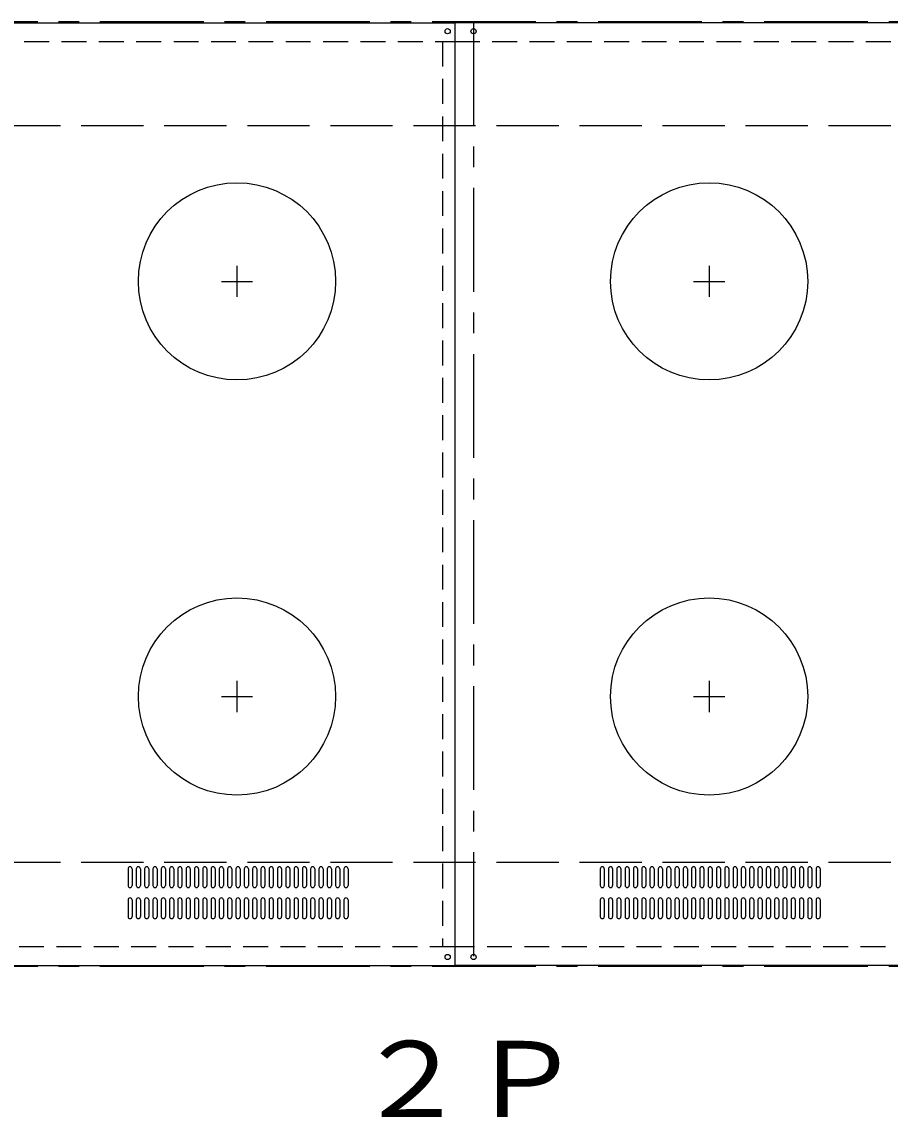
# Model space of a CAD drawing. Units: millimetres, scale not verified. Extents: x -3416 to 4046, y -2178 to 2260.
# Drawn here: x -1943 to -1106, y 1103 to 2159 of the extents above; entities that cross this region are included whole.
import ezdxf
from ezdxf.enums import TextEntityAlignment as Align

# ---------------------------------------------------------------- set-up
doc = ezdxf.new("R2010")
doc.units = ezdxf.units.MM
doc.header["$LTSCALE"] = 20
for name, pattern in [('CHAIN1', [8, 5, -1, 1, -1]), ('DASHED1', [1.8, 1.2, -0.6]), ('DASHED3', [4, 3, -1])]:
    doc.linetypes.add(name, pattern=pattern)
doc.layers.add('0-0', color=7, linetype='Continuous')
doc.styles.add('ＭＳ ゴシック', font='')
doc.styles.get('ＭＳ ゴシック').set_extended_font_data('MS Gothic')

msp = doc.modelspace()

# ---------------------------------------------------------------- linework, layer by layer
at = {"layer": '0-0', "color": 4, "linetype": 'CHAIN1'}
for p, q in [((312.47, 2158.6), (-3327.53, 2158.6)), ((-1507.53, 2158.6), (-1507.53, 1248.6)), ((312.47, 1248.6), (-3327.53, 1248.6))]:
    msp.add_line(p, q, dxfattribs=at)
at = {"layer": '0-0'}
for p, q in [((-3321.53, 2157.6), (-1525.53, 2157.6)), ((-1525.53, 2157.6), (-1525.53, 1249.6)), ((306.47, 2157.6), (-1525.53, 2157.6)), ((-1840.53, 1342.6), (-1840.53, 1326.6)), ((-1836.53, 1342.6), (-1836.53, 1326.6)), ((-1832.53, 1342.6), (-1832.53, 1326.6)), ((-1828.53, 1342.6), (-1828.53, 1326.6)), ((-1824.53, 1342.6), (-1824.53, 1326.6)), ((-1820.53, 1342.6), (-1820.53, 1326.6)), ((-1816.53, 1342.6), (-1816.53, 1326.6)), ((-1812.53, 1342.6), (-1812.53, 1326.6)), ((-1808.53, 1342.6), (-1808.53, 1326.6)), ((-1804.53, 1342.6), (-1804.53, 1326.6)), ((-1800.53, 1342.6), (-1800.53, 1326.6)), ((-1796.53, 1342.6), (-1796.53, 1326.6)), ((-1792.53, 1342.6), (-1792.53, 1326.6)), ((-1788.53, 1342.6), (-1788.53, 1326.6)), ((-1784.53, 1342.6), (-1784.53, 1326.6)), ((-1780.53, 1342.6), (-1780.53, 1326.6)), ((-1776.53, 1342.6), (-1776.53, 1326.6)), ((-1772.53, 1342.6), (-1772.53, 1326.6)), ((-1768.53, 1342.6), (-1768.53, 1326.6)), ((-1764.53, 1342.6), (-1764.53, 1326.6)), ((-1760.53, 1342.6), (-1760.53, 1326.6)), ((-1756.53, 1342.6), (-1756.53, 1326.6)), ((-1752.53, 1342.6), (-1752.53, 1326.6)), ((-1748.53, 1342.6), (-1748.53, 1326.6)), ((-1744.53, 1342.6), (-1744.53, 1326.6)), ((-1740.53, 1342.6), (-1740.53, 1326.6)), ((-1736.53, 1342.6), (-1736.53, 1326.6)), ((-1732.53, 1342.6), (-1732.53, 1326.6)), ((-1728.53, 1342.6), (-1728.53, 1326.6)), ((-1724.53, 1342.6), (-1724.53, 1326.6)), ((-1720.53, 1342.6), (-1720.53, 1326.6)), ((-1716.53, 1342.6), (-1716.53, 1326.6)), ((-1712.53, 1342.6), (-1712.53, 1326.6)), ((-1708.53, 1342.6), (-1708.53, 1326.6)), ((-1704.53, 1342.6), (-1704.53, 1326.6)), ((-1700.53, 1342.6), (-1700.53, 1326.6)), ((-1696.53, 1342.6), (-1696.53, 1326.6)), ((-1692.53, 1342.6), (-1692.53, 1326.6)), ((-1688.53, 1342.6), (-1688.53, 1326.6)), ((-1684.53, 1342.6), (-1684.53, 1326.6)), ((-1680.53, 1342.6), (-1680.53, 1326.6)), ((-1676.53, 1342.6), (-1676.53, 1326.6)), ((-1672.53, 1342.6), (-1672.53, 1326.6)), ((-1668.53, 1342.6), (-1668.53, 1326.6)), ((-1664.53, 1342.6), (-1664.53, 1326.6)), ((-1660.53, 1342.6), (-1660.53, 1326.6)), ((-1656.53, 1342.6), (-1656.53, 1326.6)), ((-1652.53, 1342.6), (-1652.53, 1326.6)), ((-1648.53, 1342.6), (-1648.53, 1326.6)), ((-1644.53, 1342.6), (-1644.53, 1326.6)), ((-1640.53, 1342.6), (-1640.53, 1326.6)), ((-1636.53, 1342.6), (-1636.53, 1326.6)), ((-1632.53, 1342.6), (-1632.53, 1326.6)), ((-1628.53, 1342.6), (-1628.53, 1326.6)), ((-1385.53, 1342.6), (-1385.53, 1326.6)), ((-1381.53, 1342.6), (-1381.53, 1326.6)), ((-1377.53, 1342.6), (-1377.53, 1326.6)), ((-1373.53, 1342.6), (-1373.53, 1326.6)), ((-1369.53, 1342.6), (-1369.53, 1326.6)), ((-1365.53, 1342.6), (-1365.53, 1326.6)), ((-1361.53, 1342.6), (-1361.53, 1326.6)), ((-1357.53, 1342.6), (-1357.53, 1326.6)), ((-1353.53, 1342.6), (-1353.53, 1326.6)), ((-1349.53, 1342.6), (-1349.53, 1326.6)), ((-1345.53, 1342.6), (-1345.53, 1326.6)), ((-1341.53, 1342.6), (-1341.53, 1326.6)), ((-1337.53, 1342.6), (-1337.53, 1326.6)), ((-1333.53, 1342.6), (-1333.53, 1326.6)), ((-1329.53, 1342.6), (-1329.53, 1326.6)), ((-1325.53, 1342.6), (-1325.53, 1326.6)), ((-1321.53, 1342.6), (-1321.53, 1326.6)), ((-1317.53, 1342.6), (-1317.53, 1326.6)), ((-1313.53, 1342.6), (-1313.53, 1326.6)), ((-1309.53, 1342.6), (-1309.53, 1326.6)), ((-1305.53, 1342.6), (-1305.53, 1326.6)), ((-1301.53, 1342.6), (-1301.53, 1326.6)), ((-1297.53, 1342.6), (-1297.53, 1326.6)), ((-1293.53, 1342.6), (-1293.53, 1326.6)), ((-1289.53, 1342.6), (-1289.53, 1326.6)), ((-1285.53, 1342.6), (-1285.53, 1326.6)), ((-1281.53, 1342.6), (-1281.53, 1326.6)), ((-1277.53, 1342.6), (-1277.53, 1326.6)), ((-1273.53, 1342.6), (-1273.53, 1326.6)), ((-1269.53, 1342.6), (-1269.53, 1326.6)), ((-1265.53, 1342.6), (-1265.53, 1326.6)), ((-1261.53, 1342.6), (-1261.53, 1326.6)), ((-1257.53, 1342.6), (-1257.53, 1326.6)), ((-1253.53, 1342.6), (-1253.53, 1326.6)), ((-1249.53, 1342.6), (-1249.53, 1326.6)), ((-1245.53, 1342.6), (-1245.53, 1326.6)), ((-1241.53, 1342.6), (-1241.53, 1326.6)), ((-1237.53, 1342.6), (-1237.53, 1326.6)), ((-1233.53, 1342.6), (-1233.53, 1326.6)), ((-1229.53, 1342.6), (-1229.53, 1326.6)), ((-1225.53, 1342.6), (-1225.53, 1326.6)), ((-1221.53, 1342.6), (-1221.53, 1326.6)), ((-1217.53, 1342.6), (-1217.53, 1326.6)), ((-1213.53, 1342.6), (-1213.53, 1326.6)), ((-1209.53, 1342.6), (-1209.53, 1326.6)), ((-1205.53, 1342.6), (-1205.53, 1326.6)), ((-1201.53, 1342.6), (-1201.53, 1326.6)), ((-1197.53, 1342.6), (-1197.53, 1326.6)), ((-1193.53, 1342.6), (-1193.53, 1326.6)), ((-1189.53, 1342.6), (-1189.53, 1326.6)), ((-1185.53, 1342.6), (-1185.53, 1326.6)), ((-1181.53, 1342.6), (-1181.53, 1326.6)), ((-1177.53, 1342.6), (-1177.53, 1326.6)), ((-1173.53, 1342.6), (-1173.53, 1326.6)), ((-1840.53, 1312.6), (-1840.53, 1296.6)), ((-1836.53, 1312.6), (-1836.53, 1296.6)), ((-1832.53, 1312.6), (-1832.53, 1296.6)), ((-1828.53, 1312.6), (-1828.53, 1296.6)), ((-1824.53, 1312.6), (-1824.53, 1296.6)), ((-1820.53, 1312.6), (-1820.53, 1296.6)), ((-1816.53, 1312.6), (-1816.53, 1296.6)), ((-1812.53, 1312.6), (-1812.53, 1296.6)), ((-1808.53, 1312.6), (-1808.53, 1296.6)), ((-1804.53, 1312.6), (-1804.53, 1296.6)), ((-1800.53, 1312.6), (-1800.53, 1296.6)), ((-1796.53, 1312.6), (-1796.53, 1296.6)), ((-1792.53, 1312.6), (-1792.53, 1296.6)), ((-1788.53, 1312.6), (-1788.53, 1296.6)), ((-1784.53, 1312.6), (-1784.53, 1296.6)), ((-1780.53, 1312.6), (-1780.53, 1296.6)), ((-1776.53, 1312.6), (-1776.53, 1296.6)), ((-1772.53, 1312.6), (-1772.53, 1296.6)), ((-1768.53, 1312.6), (-1768.53, 1296.6)), ((-1764.53, 1312.6), (-1764.53, 1296.6)), ((-1760.53, 1312.6), (-1760.53, 1296.6)), ((-1756.53, 1312.6), (-1756.53, 1296.6)), ((-1752.53, 1312.6), (-1752.53, 1296.6)), ((-1748.53, 1312.6), (-1748.53, 1296.6)), ((-1744.53, 1312.6), (-1744.53, 1296.6)), ((-1740.53, 1312.6), (-1740.53, 1296.6)), ((-1736.53, 1312.6), (-1736.53, 1296.6)), ((-1732.53, 1312.6), (-1732.53, 1296.6)), ((-1728.53, 1312.6), (-1728.53, 1296.6)), ((-1724.53, 1312.6), (-1724.53, 1296.6)), ((-1720.53, 1312.6), (-1720.53, 1296.6)), ((-1716.53, 1312.6), (-1716.53, 1296.6)), ((-1712.53, 1312.6), (-1712.53, 1296.6)), ((-1708.53, 1312.6), (-1708.53, 1296.6)), ((-1704.53, 1312.6), (-1704.53, 1296.6)), ((-1700.53, 1312.6), (-1700.53, 1296.6)), ((-1696.53, 1312.6), (-1696.53, 1296.6)), ((-1692.53, 1312.6), (-1692.53, 1296.6)), ((-1688.53, 1312.6), (-1688.53, 1296.6)), ((-1684.53, 1312.6), (-1684.53, 1296.6)), ((-1680.53, 1312.6), (-1680.53, 1296.6)), ((-1676.53, 1312.6), (-1676.53, 1296.6)), ((-1672.53, 1312.6), (-1672.53, 1296.6)), ((-1668.53, 1312.6), (-1668.53, 1296.6)), ((-1664.53, 1312.6), (-1664.53, 1296.6)), ((-1660.53, 1312.6), (-1660.53, 1296.6)), ((-1656.53, 1312.6), (-1656.53, 1296.6)), ((-1652.53, 1312.6), (-1652.53, 1296.6)), ((-1648.53, 1312.6), (-1648.53, 1296.6)), ((-1644.53, 1312.6), (-1644.53, 1296.6)), ((-1640.53, 1312.6), (-1640.53, 1296.6)), ((-1636.53, 1312.6), (-1636.53, 1296.6)), ((-1632.53, 1312.6), (-1632.53, 1296.6)), ((-1628.53, 1312.6), (-1628.53, 1296.6)), ((-1385.53, 1312.6), (-1385.53, 1296.6)), ((-1381.53, 1312.6), (-1381.53, 1296.6)), ((-1377.53, 1312.6), (-1377.53, 1296.6)), ((-1373.53, 1312.6), (-1373.53, 1296.6)), ((-1369.53, 1312.6), (-1369.53, 1296.6)), ((-1365.53, 1312.6), (-1365.53, 1296.6)), ((-1361.53, 1312.6), (-1361.53, 1296.6)), ((-1357.53, 1312.6), (-1357.53, 1296.6)), ((-1353.53, 1312.6), (-1353.53, 1296.6)), ((-1349.53, 1312.6), (-1349.53, 1296.6)), ((-1345.53, 1312.6), (-1345.53, 1296.6)), ((-1341.53, 1312.6), (-1341.53, 1296.6)), ((-1337.53, 1312.6), (-1337.53, 1296.6)), ((-1333.53, 1312.6), (-1333.53, 1296.6)), ((-1329.53, 1312.6), (-1329.53, 1296.6)), ((-1325.53, 1312.6), (-1325.53, 1296.6)), ((-1321.53, 1312.6), (-1321.53, 1296.6)), ((-1317.53, 1312.6), (-1317.53, 1296.6)), ((-1313.53, 1312.6), (-1313.53, 1296.6)), ((-1309.53, 1312.6), (-1309.53, 1296.6)), ((-1305.53, 1312.6), (-1305.53, 1296.6)), ((-1301.53, 1312.6), (-1301.53, 1296.6)), ((-1297.53, 1312.6), (-1297.53, 1296.6)), ((-1293.53, 1312.6), (-1293.53, 1296.6)), ((-1289.53, 1312.6), (-1289.53, 1296.6)), ((-1285.53, 1312.6), (-1285.53, 1296.6)), ((-1281.53, 1312.6), (-1281.53, 1296.6)), ((-1277.53, 1312.6), (-1277.53, 1296.6)), ((-1273.53, 1312.6), (-1273.53, 1296.6)), ((-1269.53, 1312.6), (-1269.53, 1296.6)), ((-1265.53, 1312.6), (-1265.53, 1296.6)), ((-1261.53, 1312.6), (-1261.53, 1296.6)), ((-1257.53, 1312.6), (-1257.53, 1296.6)), ((-1253.53, 1312.6), (-1253.53, 1296.6)), ((-1249.53, 1312.6), (-1249.53, 1296.6)), ((-1245.53, 1312.6), (-1245.53, 1296.6)), ((-1241.53, 1312.6), (-1241.53, 1296.6)), ((-1237.53, 1312.6), (-1237.53, 1296.6)), ((-1233.53, 1312.6), (-1233.53, 1296.6)), ((-1229.53, 1312.6), (-1229.53, 1296.6)), ((-1225.53, 1312.6), (-1225.53, 1296.6)), ((-1221.53, 1312.6), (-1221.53, 1296.6)), ((-1217.53, 1312.6), (-1217.53, 1296.6)), ((-1213.53, 1312.6), (-1213.53, 1296.6)), ((-1209.53, 1312.6), (-1209.53, 1296.6)), ((-1205.53, 1312.6), (-1205.53, 1296.6)), ((-1201.53, 1312.6), (-1201.53, 1296.6)), ((-1197.53, 1312.6), (-1197.53, 1296.6)), ((-1193.53, 1312.6), (-1193.53, 1296.6)), ((-1189.53, 1312.6), (-1189.53, 1296.6)), ((-1185.53, 1312.6), (-1185.53, 1296.6)), ((-1181.53, 1312.6), (-1181.53, 1296.6)), ((-1177.53, 1312.6), (-1177.53, 1296.6)), ((-1173.53, 1312.6), (-1173.53, 1296.6)), ((-3321.53, 1249.6), (-1525.53, 1249.6)), ((306.47, 1249.6), (-1525.53, 1249.6))]:
    msp.add_line(p, q, dxfattribs=at)
at = {"layer": '0-0', "linetype": 'DASHED1'}
for p, q in [((-3308.53, 2139.6), (-1525.53, 2139.6)), ((-1537.53, 2139.6), (-1537.53, 1267.6)), ((-1525.53, 2139.6), (293.47, 2139.6)), ((-1525.53, 1267.6), (-3308.53, 1267.6)), ((293.47, 1267.6), (-1525.53, 1267.6))]:
    msp.add_line(p, q, dxfattribs=at)
at = {"layer": '0-0', "linetype": 'DASHED3'}
for p, q in [((-625.53, 2058.6), (-2425.53, 2058.6)), ((-625.53, 1348.6), (-2425.53, 1348.6))]:
    msp.add_line(p, q, dxfattribs=at)
at = {"layer": '0-0', "linetype": 'CHAIN1'}
for p, q in [((-1735.53, 1923.6), (-1735.53, 1893.6)), ((-1280.53, 1923.6), (-1280.53, 1893.6)), ((-1750.53, 1908.6), (-1720.53, 1908.6)), ((-1295.53, 1908.6), (-1265.53, 1908.6)), ((-1735.53, 1523.6), (-1735.53, 1493.6)), ((-1280.53, 1523.6), (-1280.53, 1493.6)), ((-1750.53, 1508.6), (-1720.53, 1508.6)), ((-1295.53, 1508.6), (-1265.53, 1508.6))]:
    msp.add_line(p, q, dxfattribs=at)
at = {"layer": '0-0'}
for centre, radius in [((-1532.53, 2149.6), 2.5), ((-1507.53, 2149.6), 2.5), ((-1735.53, 1908.6), 95), ((-1280.53, 1908.6), 95), ((-1735.53, 1508.6), 95), ((-1280.53, 1508.6), 95), ((-1532.53, 1257.6), 2.5), ((-1507.53, 1257.6), 2.5)]:
    msp.add_circle(centre, radius, dxfattribs=at)
for centre, start, end in [((-1838.53, 1342.6), 0, 180), ((-1830.53, 1342.6), 0, 180), ((-1822.53, 1342.6), 0, 180), ((-1814.53, 1342.6), 0, 180), ((-1806.53, 1342.6), 0, 180), ((-1798.53, 1342.6), 0, 180), ((-1790.53, 1342.6), 0, 180), ((-1782.53, 1342.6), 0, 180), ((-1774.53, 1342.6), 0, 180), ((-1766.53, 1342.6), 0, 180), ((-1758.53, 1342.6), 0, 180), ((-1750.53, 1342.6), 0, 180), ((-1742.53, 1342.6), 0, 180), ((-1734.53, 1342.6), 0, 180), ((-1726.53, 1342.6), 0, 180), ((-1718.53, 1342.6), 0, 180), ((-1710.53, 1342.6), 0, 180), ((-1702.53, 1342.6), 0, 180), ((-1694.53, 1342.6), 0, 180), ((-1686.53, 1342.6), 0, 180), ((-1678.53, 1342.6), 0, 180), ((-1670.53, 1342.6), 0, 180), ((-1662.53, 1342.6), 0, 180), ((-1654.53, 1342.6), 0, 180), ((-1646.53, 1342.6), 0, 180), ((-1638.53, 1342.6), 0, 180), ((-1630.53, 1342.6), 0, 180), ((-1383.53, 1342.6), 0, 180), ((-1375.53, 1342.6), 0, 180), ((-1367.53, 1342.6), 0, 180), ((-1359.53, 1342.6), 0, 180), ((-1351.53, 1342.6), 0, 180), ((-1343.53, 1342.6), 0, 180), ((-1335.53, 1342.6), 0, 180), ((-1327.53, 1342.6), 0, 180), ((-1319.53, 1342.6), 0, 180), ((-1311.53, 1342.6), 0, 180), ((-1303.53, 1342.6), 0, 180), ((-1295.53, 1342.6), 0, 180), ((-1287.53, 1342.6), 0, 180), ((-1279.53, 1342.6), 0, 180), ((-1271.53, 1342.6), 0, 180), ((-1263.53, 1342.6), 0, 180), ((-1255.53, 1342.6), 0, 180), ((-1247.53, 1342.6), 0, 180), ((-1239.53, 1342.6), 0, 180), ((-1231.53, 1342.6), 0, 180), ((-1223.53, 1342.6), 0, 180), ((-1215.53, 1342.6), 0, 180), ((-1207.53, 1342.6), 0, 180), ((-1199.53, 1342.6), 0, 180), ((-1191.53, 1342.6), 0, 180), ((-1183.53, 1342.6), 0, 180), ((-1175.53, 1342.6), 0, 180), ((-1838.53, 1326.6), 180, 0), ((-1830.53, 1326.6), 180, 0), ((-1822.53, 1326.6), 180, 0), ((-1814.53, 1326.6), 180, 0), ((-1806.53, 1326.6), 180, 0), ((-1798.53, 1326.6), 180, 0), ((-1790.53, 1326.6), 180, 0), ((-1782.53, 1326.6), 180, 0), ((-1774.53, 1326.6), 180, 0), ((-1766.53, 1326.6), 180, 0), ((-1758.53, 1326.6), 180, 0), ((-1750.53, 1326.6), 180, 0), ((-1742.53, 1326.6), 180, 0), ((-1734.53, 1326.6), 180, 0), ((-1726.53, 1326.6), 180, 0), ((-1718.53, 1326.6), 180, 0), ((-1710.53, 1326.6), 180, 0), ((-1702.53, 1326.6), 180, 0), ((-1694.53, 1326.6), 180, 0), ((-1686.53, 1326.6), 180, 0), ((-1678.53, 1326.6), 180, 0), ((-1670.53, 1326.6), 180, 0), ((-1662.53, 1326.6), 180, 0), ((-1654.53, 1326.6), 180, 0), ((-1646.53, 1326.6), 180, 0), ((-1638.53, 1326.6), 180, 0), ((-1630.53, 1326.6), 180, 0), ((-1383.53, 1326.6), 180, 0), ((-1375.53, 1326.6), 180, 0), ((-1367.53, 1326.6), 180, 0), ((-1359.53, 1326.6), 180, 0), ((-1351.53, 1326.6), 180, 0), ((-1343.53, 1326.6), 180, 0), ((-1335.53, 1326.6), 180, 0), ((-1327.53, 1326.6), 180, 0), ((-1319.53, 1326.6), 180, 0), ((-1311.53, 1326.6), 180, 0), ((-1303.53, 1326.6), 180, 0), ((-1295.53, 1326.6), 180, 0), ((-1287.53, 1326.6), 180, 0), ((-1279.53, 1326.6), 180, 0), ((-1271.53, 1326.6), 180, 0), ((-1263.53, 1326.6), 180, 0), ((-1255.53, 1326.6), 180, 0), ((-1247.53, 1326.6), 180, 0), ((-1239.53, 1326.6), 180, 0), ((-1231.53, 1326.6), 180, 0), ((-1223.53, 1326.6), 180, 0), ((-1215.53, 1326.6), 180, 0), ((-1207.53, 1326.6), 180, 0), ((-1199.53, 1326.6), 180, 0), ((-1191.53, 1326.6), 180, 0), ((-1183.53, 1326.6), 180, 0), ((-1175.53, 1326.6), 180, 0), ((-1838.53, 1312.6), 0, 180), ((-1830.53, 1312.6), 0, 180), ((-1822.53, 1312.6), 0, 180), ((-1814.53, 1312.6), 0, 180), ((-1806.53, 1312.6), 0, 180), ((-1798.53, 1312.6), 0, 180), ((-1790.53, 1312.6), 0, 180), ((-1782.53, 1312.6), 0, 180), ((-1774.53, 1312.6), 0, 180), ((-1766.53, 1312.6), 0, 180), ((-1758.53, 1312.6), 0, 180), ((-1750.53, 1312.6), 0, 180), ((-1742.53, 1312.6), 0, 180), ((-1734.53, 1312.6), 0, 180), ((-1726.53, 1312.6), 0, 180), ((-1718.53, 1312.6), 0, 180), ((-1710.53, 1312.6), 0, 180), ((-1702.53, 1312.6), 0, 180), ((-1694.53, 1312.6), 0, 180), ((-1686.53, 1312.6), 0, 180), ((-1678.53, 1312.6), 0, 180), ((-1670.53, 1312.6), 0, 180), ((-1662.53, 1312.6), 0, 180), ((-1654.53, 1312.6), 0, 180), ((-1646.53, 1312.6), 0, 180), ((-1638.53, 1312.6), 0, 180), ((-1630.53, 1312.6), 0, 180), ((-1383.53, 1312.6), 0, 180), ((-1375.53, 1312.6), 0, 180), ((-1367.53, 1312.6), 0, 180), ((-1359.53, 1312.6), 0, 180), ((-1351.53, 1312.6), 0, 180), ((-1343.53, 1312.6), 0, 180), ((-1335.53, 1312.6), 0, 180), ((-1327.53, 1312.6), 0, 180), ((-1319.53, 1312.6), 0, 180), ((-1311.53, 1312.6), 0, 180), ((-1303.53, 1312.6), 0, 180), ((-1295.53, 1312.6), 0, 180), ((-1287.53, 1312.6), 0, 180), ((-1279.53, 1312.6), 0, 180), ((-1271.53, 1312.6), 0, 180), ((-1263.53, 1312.6), 0, 180), ((-1255.53, 1312.6), 0, 180), ((-1247.53, 1312.6), 0, 180), ((-1239.53, 1312.6), 0, 180), ((-1231.53, 1312.6), 0, 180), ((-1223.53, 1312.6), 0, 180), ((-1215.53, 1312.6), 0, 180), ((-1207.53, 1312.6), 0, 180), ((-1199.53, 1312.6), 0, 180), ((-1191.53, 1312.6), 0, 180), ((-1183.53, 1312.6), 0, 180), ((-1175.53, 1312.6), 0, 180), ((-1838.53, 1296.6), 180, 0), ((-1830.53, 1296.6), 180, 0), ((-1822.53, 1296.6), 180, 0), ((-1814.53, 1296.6), 180, 0), ((-1806.53, 1296.6), 180, 0), ((-1798.53, 1296.6), 180, 0), ((-1790.53, 1296.6), 180, 0), ((-1782.53, 1296.6), 180, 0), ((-1774.53, 1296.6), 180, 0), ((-1766.53, 1296.6), 180, 0), ((-1758.53, 1296.6), 180, 0), ((-1750.53, 1296.6), 180, 0), ((-1742.53, 1296.6), 180, 0), ((-1734.53, 1296.6), 180, 0), ((-1726.53, 1296.6), 180, 0), ((-1718.53, 1296.6), 180, 0), ((-1710.53, 1296.6), 180, 0), ((-1702.53, 1296.6), 180, 0), ((-1694.53, 1296.6), 180, 0), ((-1686.53, 1296.6), 180, 0), ((-1678.53, 1296.6), 180, 0), ((-1670.53, 1296.6), 180, 0), ((-1662.53, 1296.6), 180, 0), ((-1654.53, 1296.6), 180, 0), ((-1646.53, 1296.6), 180, 0), ((-1638.53, 1296.6), 180, 0), ((-1630.53, 1296.6), 180, 0), ((-1383.53, 1296.6), 180, 0), ((-1375.53, 1296.6), 180, 0), ((-1367.53, 1296.6), 180, 0), ((-1359.53, 1296.6), 180, 0), ((-1351.53, 1296.6), 180, 0), ((-1343.53, 1296.6), 180, 0), ((-1335.53, 1296.6), 180, 0), ((-1327.53, 1296.6), 180, 0), ((-1319.53, 1296.6), 180, 0), ((-1311.53, 1296.6), 180, 0), ((-1303.53, 1296.6), 180, 0), ((-1295.53, 1296.6), 180, 0), ((-1287.53, 1296.6), 180, 0), ((-1279.53, 1296.6), 180, 0), ((-1271.53, 1296.6), 180, 0), ((-1263.53, 1296.6), 180, 0), ((-1255.53, 1296.6), 180, 0), ((-1247.53, 1296.6), 180, 0), ((-1239.53, 1296.6), 180, 0), ((-1231.53, 1296.6), 180, 0), ((-1223.53, 1296.6), 180, 0), ((-1215.53, 1296.6), 180, 0), ((-1207.53, 1296.6), 180, 0), ((-1199.53, 1296.6), 180, 0), ((-1191.53, 1296.6), 180, 0), ((-1183.53, 1296.6), 180, 0), ((-1175.53, 1296.6), 180, 0)]:
    msp.add_arc(centre, 2, start, end, dxfattribs=at)

# ---------------------------------------------------------------- texts
at = {"layer": '0-0', "style": 'ＭＳ ゴシック', "width": 1.1}
msp.add_text('２Ｐ', height=73.31, dxfattribs=at).set_placement((-1622.67, 1081.4), align=Align.BOTTOM_LEFT)

doc.saveas('drawing.dxf')
